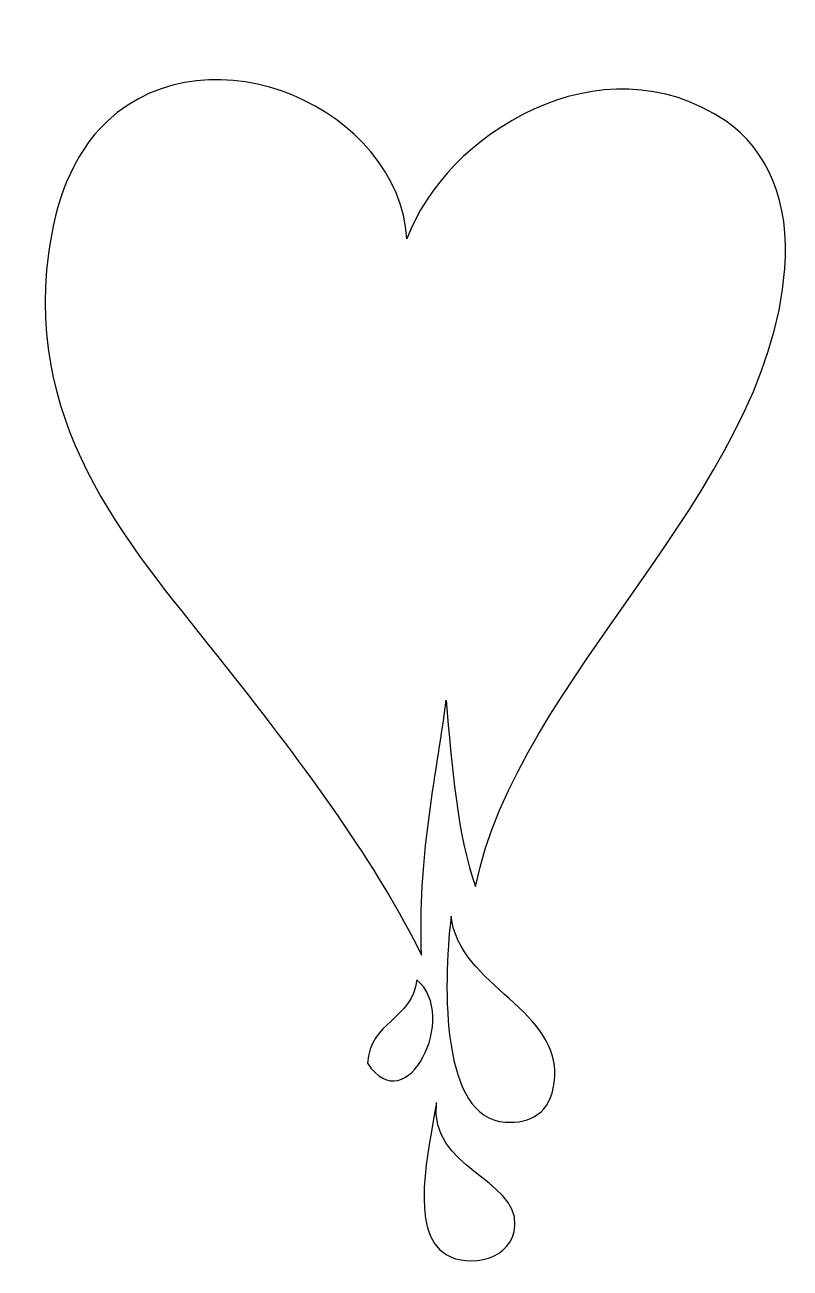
# Model space of a CAD drawing. Header units: centimetres. Extents: x -7.1 to 6.9, y -10.9 to 11.8.
import ezdxf

# ---------------------------------------------------------------- set-up
doc = ezdxf.new("R2010")
doc.units = ezdxf.units.CM
doc.header["$MEASUREMENT"] = 0
doc.layers.add('Camada 1', color=7, linetype='Continuous')

msp = doc.modelspace()

# ---------------------------------------------------------------- linework, layer by layer
at = {"layer": 'Camada 1'}
for points, knots in [([(-0.15597, 7.89486), (0.53732, 9.80425), (3.39455, 11.59882), (5.6814, 10.05005), (5.6814, 10.05005), (6.43144, 9.54237), (6.85308, 8.55407), (6.75915, 7.35564), (6.75915, 7.35564), (6.43623, 3.22285), (1.84097, -0.15443), (1.10122, -3.96054), (1.10122, -3.96054), (0.75774, -2.98732), (0.66622, -1.76114), (0.56234, -0.54728), (0.56234, -0.54728), (0.36591, -2.058), (0.03836, -3.43674), (0.11326, -5.21792), (0.11326, -5.21792), (-0.69181, -3.57486), (-1.97867, -1.81699), (-3.47912, 0.08073), (-3.47912, 0.08073), (-5.15125, 2.19616), (-7.14415, 4.33865), (-6.71237, 7.62507), (-6.71237, 7.62507), (-6.59567, 8.51362), (-6.30272, 9.42683), (-5.63478, 10.05005), (-5.63478, 10.05005), (-3.74491, 11.81273), (-0.30218, 10.26704), (-0.15597, 7.89486)], [0, 0, 0, 0, 0.1, 0.1, 0.1, 0.1, 0.2, 0.2, 0.2, 0.2, 0.3, 0.3, 0.3, 0.3, 0.4, 0.4, 0.4, 0.4, 0.5, 0.5, 0.5, 0.5, 0.6, 0.6, 0.6, 0.6, 0.7, 0.7, 0.7, 0.7, 0.8, 0.8, 0.8, 0.8, 1, 1, 1, 1]), ([(0.65217, -4.49941), (0.79478, -5.80685), (2.71341, -6.20314), (2.53791, -7.55273), (2.53791, -7.55273), (2.46795, -8.09502), (2.11352, -8.3014), (1.63978, -8.27123), (1.63978, -8.27123), (0.4722, -8.19789), (0.49961, -5.84318), (0.65217, -4.49941)], [0, 0, 0, 0, 0.25, 0.25, 0.25, 0.25, 0.5, 0.5, 0.5, 0.5, 1, 1, 1, 1]), ([(0.02347, -5.66699), (0.81397, -6.31384), (-0.16251, -8.28909), (-0.87466, -7.19382), (-0.87466, -7.19382), (-0.83505, -6.42457), (-0.05622, -6.39544), (0.02347, -5.66699)], [0, 0, 0, 0, 0.33333333, 0.33333333, 0.33333333, 0.33333333, 1, 1, 1, 1]), ([(0.38306, -7.91235), (0.24937, -9.11626), (1.86192, -9.30583), (1.81975, -10.15768), (1.81975, -10.15768), (1.78787, -10.7994), (0.97816, -10.94336), (0.56237, -10.69621), (0.56237, -10.69621), (-0.13679, -10.2804), (0.25419, -8.74912), (0.38306, -7.91235)], [0, 0, 0, 0, 0.25, 0.25, 0.25, 0.25, 0.5, 0.5, 0.5, 0.5, 1, 1, 1, 1])]:
    msp.add_open_spline(points, degree=3, knots=knots, dxfattribs=at)

doc.saveas('drawing.dxf')
